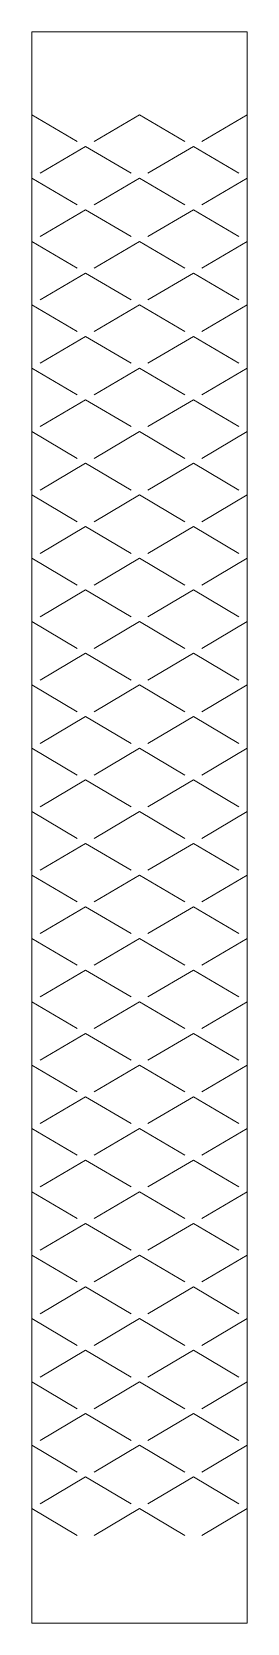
# Model space of a CAD drawing. Header units: metres. Extents: x 0 to 13, y 0 to 96.
import ezdxf

# ---------------------------------------------------------------- set-up
doc = ezdxf.new("R2010")
doc.units = ezdxf.units.M
doc.layers.add('TOP', color=1, linetype='Continuous', lineweight=0)

msp = doc.modelspace()

# ---------------------------------------------------------------- linework, layer by layer
at = {"layer": 'TOP'}
for p, q in [((0, 91), (2.743, 89.382)), ((3.757, 89.382), (6.5, 91)), ((6.5, 91), (9.243, 89.382)), ((10.257, 89.382), (13, 91)), ((0.507, 87.47), (3.25, 89.089)), ((3.25, 89.089), (5.993, 87.47)), ((7.007, 87.47), (9.75, 89.089)), ((9.75, 89.089), (12.493, 87.47)), ((0, 87.178), (2.743, 85.559)), ((3.757, 85.559), (6.5, 87.178)), ((6.5, 87.178), (9.243, 85.559)), ((10.257, 85.559), (13, 87.178)), ((0.507, 83.648), (3.25, 85.267)), ((3.25, 85.267), (5.993, 83.648)), ((7.007, 83.648), (9.75, 85.267)), ((9.75, 85.267), (12.493, 83.648)), ((0, 83.356), (2.743, 81.737)), ((3.757, 81.737), (6.5, 83.356)), ((6.5, 83.356), (9.243, 81.737)), ((10.257, 81.737), (13, 83.356)), ((0.507, 79.826), (3.25, 81.444)), ((3.25, 81.444), (5.993, 79.826)), ((7.007, 79.826), (9.75, 81.444)), ((9.75, 81.444), (12.493, 79.826)), ((0, 79.533), (2.743, 77.915)), ((3.757, 77.915), (6.5, 79.533)), ((6.5, 79.533), (9.243, 77.915)), ((10.257, 77.915), (13, 79.533)), ((0.507, 76.004), (3.25, 77.622)), ((3.25, 77.622), (5.993, 76.004)), ((7.007, 76.004), (9.75, 77.622)), ((9.75, 77.622), (12.493, 76.004)), ((0, 75.711), (2.743, 74.093)), ((3.757, 74.093), (6.5, 75.711)), ((6.5, 75.711), (9.243, 74.093)), ((10.257, 74.093), (13, 75.711)), ((0.507, 72.182), (3.25, 73.8)), ((3.25, 73.8), (5.993, 72.182)), ((7.007, 72.182), (9.75, 73.8)), ((9.75, 73.8), (12.493, 72.182)), ((0, 71.889), (2.743, 70.27)), ((3.757, 70.27), (6.5, 71.889)), ((6.5, 71.889), (9.243, 70.27)), ((10.257, 70.27), (13, 71.889)), ((0.507, 68.359), (3.25, 69.978)), ((3.25, 69.978), (5.993, 68.359)), ((7.007, 68.359), (9.75, 69.978)), ((9.75, 69.978), (12.493, 68.359)), ((0, 68.067), (2.743, 66.448)), ((3.757, 66.448), (6.5, 68.067)), ((6.5, 68.067), (9.243, 66.448)), ((10.257, 66.448), (13, 68.067)), ((0.507, 64.537), (3.25, 66.156)), ((3.25, 66.156), (5.993, 64.537)), ((7.007, 64.537), (9.75, 66.156)), ((9.75, 66.156), (12.493, 64.537)), ((0, 64.244), (2.743, 62.626)), ((3.757, 62.626), (6.5, 64.244)), ((6.5, 64.244), (9.243, 62.626)), ((10.257, 62.626), (13, 64.244)), ((0.507, 60.715), (3.25, 62.333)), ((3.25, 62.333), (5.993, 60.715)), ((7.007, 60.715), (9.75, 62.333)), ((9.75, 62.333), (12.493, 60.715)), ((0, 60.422), (2.743, 58.804)), ((3.757, 58.804), (6.5, 60.422)), ((6.5, 60.422), (9.243, 58.804)), ((10.257, 58.804), (13, 60.422)), ((0.507, 56.893), (3.25, 58.511)), ((3.25, 58.511), (5.993, 56.893)), ((7.007, 56.893), (9.75, 58.511)), ((9.75, 58.511), (12.493, 56.893)), ((0, 56.6), (2.743, 54.982)), ((3.757, 54.982), (6.5, 56.6)), ((6.5, 56.6), (9.243, 54.982)), ((10.257, 54.982), (13, 56.6)), ((0.507, 53.07), (3.25, 54.689)), ((3.25, 54.689), (5.993, 53.07)), ((7.007, 53.07), (9.75, 54.689)), ((9.75, 54.689), (12.493, 53.07)), ((0, 52.778), (2.743, 51.159)), ((3.757, 51.159), (6.5, 52.778)), ((6.5, 52.778), (9.243, 51.159)), ((10.257, 51.159), (13, 52.778)), ((0.507, 49.248), (3.25, 50.867)), ((3.25, 50.867), (5.993, 49.248)), ((7.007, 49.248), (9.75, 50.867)), ((9.75, 50.867), (12.493, 49.248)), ((0, 48.956), (2.743, 47.337)), ((3.757, 47.337), (6.5, 48.956)), ((6.5, 48.956), (9.243, 47.337)), ((10.257, 47.337), (13, 48.956)), ((0.507, 45.426), (3.25, 47.044)), ((3.25, 47.044), (5.993, 45.426)), ((7.007, 45.426), (9.75, 47.044)), ((9.75, 47.044), (12.493, 45.426)), ((0, 45.133), (2.743, 43.515)), ((3.757, 43.515), (6.5, 45.133)), ((6.5, 45.133), (9.243, 43.515)), ((10.257, 43.515), (13, 45.133)), ((0.507, 41.604), (3.25, 43.222)), ((3.25, 43.222), (5.993, 41.604)), ((7.007, 41.604), (9.75, 43.222)), ((9.75, 43.222), (12.493, 41.604)), ((0, 41.311), (2.743, 39.693)), ((3.757, 39.693), (6.5, 41.311)), ((6.5, 41.311), (9.243, 39.693)), ((10.257, 39.693), (13, 41.311)), ((0.507, 37.782), (3.25, 39.4)), ((3.25, 39.4), (5.993, 37.782)), ((7.007, 37.782), (9.75, 39.4)), ((9.75, 39.4), (12.493, 37.782)), ((0, 37.489), (2.743, 35.87)), ((3.757, 35.87), (6.5, 37.489)), ((6.5, 37.489), (9.243, 35.87)), ((10.257, 35.87), (13, 37.489)), ((0.507, 33.959), (3.25, 35.578)), ((3.25, 35.578), (5.993, 33.959)), ((7.007, 33.959), (9.75, 35.578)), ((9.75, 35.578), (12.493, 33.959)), ((0, 33.667), (2.743, 32.048)), ((3.757, 32.048), (6.5, 33.667)), ((6.5, 33.667), (9.243, 32.048)), ((10.257, 32.048), (13, 33.667)), ((0.507, 30.137), (3.25, 31.756)), ((3.25, 31.756), (5.993, 30.137)), ((7.007, 30.137), (9.75, 31.756)), ((9.75, 31.756), (12.493, 30.137)), ((0, 29.844), (2.743, 28.226)), ((3.757, 28.226), (6.5, 29.844)), ((6.5, 29.844), (9.243, 28.226)), ((10.257, 28.226), (13, 29.844)), ((0.507, 26.315), (3.25, 27.933)), ((3.25, 27.933), (5.993, 26.315)), ((7.007, 26.315), (9.75, 27.933)), ((9.75, 27.933), (12.493, 26.315)), ((0, 26.022), (2.743, 24.404)), ((3.757, 24.404), (6.5, 26.022)), ((6.5, 26.022), (9.243, 24.404)), ((10.257, 24.404), (13, 26.022)), ((0.507, 22.493), (3.25, 24.111)), ((3.25, 24.111), (5.993, 22.493)), ((7.007, 22.493), (9.75, 24.111)), ((9.75, 24.111), (12.493, 22.493)), ((0, 22.2), (2.743, 20.582)), ((3.757, 20.582), (6.5, 22.2)), ((6.5, 22.2), (9.243, 20.582)), ((10.257, 20.582), (13, 22.2)), ((0.507, 18.67), (3.25, 20.289)), ((3.25, 20.289), (5.993, 18.67)), ((7.007, 18.67), (9.75, 20.289)), ((9.75, 20.289), (12.493, 18.67)), ((0, 18.378), (2.743, 16.759)), ((3.757, 16.759), (6.5, 18.378)), ((6.5, 18.378), (9.243, 16.759)), ((10.257, 16.759), (13, 18.378)), ((0.507, 14.848), (3.25, 16.467)), ((3.25, 16.467), (5.993, 14.848)), ((7.007, 14.848), (9.75, 16.467)), ((9.75, 16.467), (12.493, 14.848)), ((0, 14.556), (2.743, 12.937)), ((3.757, 12.937), (6.5, 14.556)), ((6.5, 14.556), (9.243, 12.937)), ((10.257, 12.937), (13, 14.556)), ((0.507, 11.026), (3.25, 12.644)), ((3.25, 12.644), (5.993, 11.026)), ((7.007, 11.026), (9.75, 12.644)), ((9.75, 12.644), (12.493, 11.026)), ((0, 10.733), (2.743, 9.115)), ((3.757, 9.115), (6.5, 10.733)), ((6.5, 10.733), (9.243, 9.115)), ((10.257, 9.115), (13, 10.733)), ((0.507, 7.204), (3.25, 8.822)), ((3.25, 8.822), (5.993, 7.204)), ((7.007, 7.204), (9.75, 8.822)), ((9.75, 8.822), (12.493, 7.204)), ((0, 6.911), (2.743, 5.293)), ((3.757, 5.293), (6.5, 6.911)), ((6.5, 6.911), (9.243, 5.293)), ((10.257, 5.293), (13, 6.911))]:
    msp.add_line(p, q, dxfattribs=at)
msp.add_lwpolyline([(0, 0), (0, 96), (13, 96), (13, 0)], close=True, dxfattribs=at)

doc.saveas('drawing.dxf')
